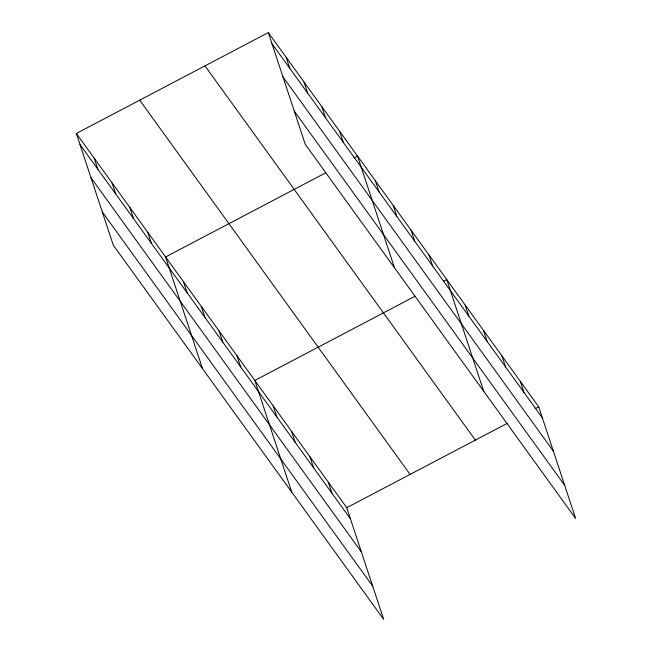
<?xml version="1.0" encoding="UTF-8"?>
<svg xmlns="http://www.w3.org/2000/svg" width="652" height="652" viewBox="0 0 652 652"><rect width="100%" height="100%" fill="white"/><g stroke="black" fill="none" stroke-linecap="round" stroke-linejoin="round"><path stroke-width="0.98" d="M76.341 133.464L346.742 507.688L383.686 619.4L113.285 245.168L76.341 133.464L268.314 32.6L538.715 406.832L575.659 518.536L305.258 144.312L268.314 32.6M325.87 172.739L165.575 256.953L202.519 368.665M354.028 157.947L357.54 156.097L394.493 267.809M415.104 296.236L254.81 380.45L291.754 492.162M443.254 281.436L446.775 279.594L483.719 391.306M346.742 507.688L507.036 423.474M535.194 408.674L538.715 406.832M271.974 43.676L542.374 417.908M282.96 76.887L553.361 451.119M294.272 111.101L564.673 485.332M204.964 65.885L475.365 440.108M139.691 100.18L410.092 474.403M80.009 144.54L350.409 518.772M90.987 177.751L361.387 551.975M102.307 211.965L372.708 586.189M520.329 381.379L523.988 392.463M501.942 355.935L505.602 367.011M483.556 330.482L487.215 341.567M465.161 305.038L468.829 316.114M428.934 254.891L432.594 265.975M411.086 230.189L414.745 241.273M393.237 205.494L396.905 216.57M375.389 180.791L379.056 191.875M339.7 131.394L343.359 142.478M321.852 106.7L325.519 117.776M304.003 81.997L307.671 93.081M286.155 57.303L289.822 68.379M328.355 482.244L332.023 493.319M309.969 456.791L313.636 467.875M291.583 431.347L295.242 442.423M273.196 405.894L276.855 416.978M236.961 355.756L240.621 366.832M219.113 331.053L222.78 342.129M201.264 306.35L204.932 317.434M183.424 281.656L187.083 292.732M147.727 232.259L151.394 243.335M129.878 207.556L133.546 218.64M112.038 182.862L115.697 193.937M94.19 158.159L97.849 169.243"/></g></svg>
